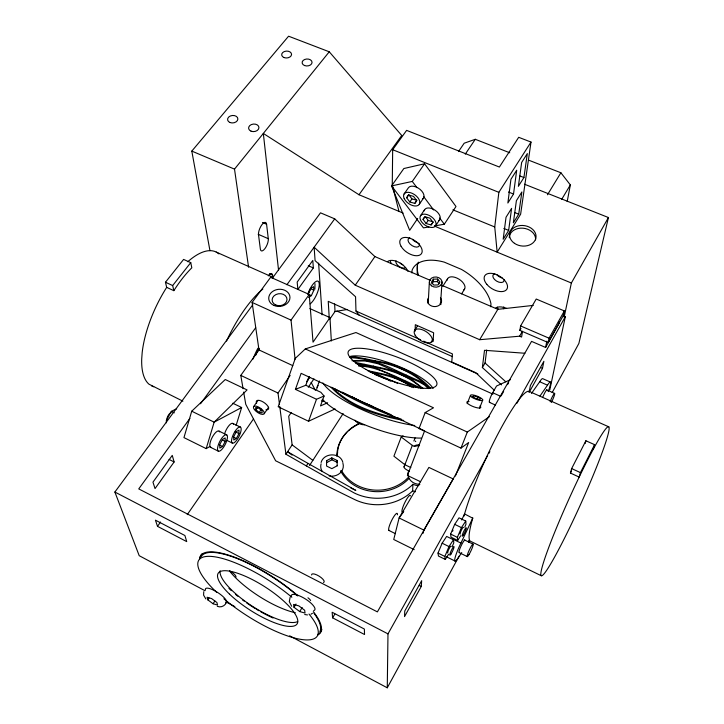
<?xml version="1.0" encoding="UTF-8"?>
<svg xmlns="http://www.w3.org/2000/svg" width="724" height="724" viewBox="0 0 724 724"><rect width="100%" height="100%" fill="white"/><g stroke="black" fill="none" stroke-linecap="round" stroke-linejoin="round"><path stroke-width="1.09" d="M238.974 433.576L238.974 430.119L236.368 431.594L233.752 436.563L233.771 440.02L236.377 438.509L238.974 433.576L235.219 431.739M531.009 142.067L498.854 192.331L494.745 226.974L497.153 252.16L520.628 214.213L531.009 142.067L518.692 137.307L499.388 167.045L406.617 130.374L392.67 149.714L392.263 184.973L398.96 211.354M289.636 635.808L387.268 687.8L387.983 633.871L487.677 455.55M411.875 272.894L412.137 270.115A44.807 24.444 32.1 0 1 444.274 262.133L461.423 269.391A44.807 24.444 32.1 0 1 490.972 303.89L490.781 306.759M417.422 263.473L417.205 272.912A44.598 24.643 32.1 0 0 417.784 274.975M415.06 331.284L415.323 324.687L433.631 332.769L433.088 341.52L431.287 341.837M243.653 392.091L245.762 404.327L275.636 460.781L354.479 499.46A47.404 41.929 -0.4 0 0 410.662 492.727L412.626 490.836L412.924 484.302L415.748 485.261A12.136 10.788 4.1 0 0 418.924 485.551M428.201 303.437L429.341 282.197M431.794 283.926L433.242 281.69L433.386 279.165L437.604 279.066L439.921 281.962L438.002 284.957L433.757 285.048L431.459 282.143L433.386 279.165M439.178 283.763L437.45 281.591L437.604 279.066M421.278 586.467L421.667 580.675L404.77 611.002L404.535 616.595L421.278 586.467L419.268 585.454M440.518 304.279L442.029 281.917M501.533 384.897L482.365 367.548L484.51 350.298L524.891 353.258M482.365 367.548L485.053 362.996L486.691 350.018M508.655 230.413L511.606 208.349L506.022 217.263L503.18 239.246L508.655 230.413L503.832 228.44M513.524 194.032L516.701 170.231L510.927 179.299L507.868 203.01L513.524 194.032L508.501 192.023M518.719 214.177L521.877 191.951L516.393 200.702L513.352 222.838L518.719 214.177L514.538 212.485M523.923 177.534L527.316 153.588L521.651 162.466L518.375 186.34L523.923 177.534L519.932 175.959M519.877 330.361L520.601 325.936L536.222 299.039L564.349 310.931L563.408 315.392L548.177 342.579L519.877 330.361L520.99 328.452M522.466 331.755L521.588 337.058L519.597 336.198L479.659 339.71L355.249 285.202L314.135 247.192L315.085 260.649L355.565 296.74L355.973 311.048L359.077 315.076M314.895 289.148L315.003 283.708M567.191 201.598L570.349 184.928L560.892 172.764L528.529 160.113M189.896 418.409L138.746 488.908L377.385 611.889L531.561 341.375L545.597 347.457L546.846 341.14M542.484 368.389L543.878 361.321L530.384 385.539L529.09 392.489L542.484 368.389L540.52 367.521M548.177 342.579L549.045 338.189L564.349 310.931M559.408 321.465L558.973 323.61L545.597 347.457M564.15 317.193L571.363 283.003L608.432 217.535L524.502 184.213M549.806 389.874L565.335 316.632L563.29 315.764M608.432 217.535L578.865 343.466L552.186 392.553M594.594 444.681L580.431 472.609L579.182 477.08L570.449 473.071L571.643 468.582L585.897 440.762L594.594 444.681L593.273 449.26M423.033 533.335L423.893 530.113L453.215 478.944L428.889 467.414L399.105 517.968L393.738 539.498L414.219 549.652M585.137 443.522L585.897 440.762M206.177 448.627L214.159 422.164L247.065 389.91L225.264 379.521L191.724 411.205L183.959 437.604L206.177 448.627L209.987 446.473M461.704 519.959L464.564 513.931L472.736 518.203A80.4 11.122 -65.5 0 0 469.686 540.375L468.5 542.285M236.078 425.549L241.644 407.494L232.784 403.232M203.761 591.671L203.598 595.137L205.86 598.956M295.428 389.358L305.836 385.259L320.877 392.299L324.071 396.019L316.497 399.268L295.428 389.358L301.121 373.34L424.608 430.871L407.422 475.46L420.599 481.759M305.836 385.259L308.84 376.878M317.13 387.304L319.402 380.987M492.944 394.137L355.946 332.533L305.329 348.914L295.283 358.38L278.188 406.761L308.56 421.25L316.497 399.268M324.071 396.019L320.488 405.929L327.628 402.752M403.087 435.893L401.223 437.006L393.91 456.192L404.888 464.727L410.825 467.55M403.983 466.853L405.168 463.749M413.902 441.025L415.087 437.93M404.888 464.727L412.318 445.387L401.223 437.006M305.329 348.914L433.504 407.793L425.16 412.599L419.033 428.572L460.98 448.111L468.654 442.527L455.414 476.003M467.206 403.648L470.437 395.404M473.007 397.784L473.777 395.811L477.768 396.996L480.6 398.897L479.451 399.621L475.442 398.435L472.609 396.526L473.777 395.811M476.989 398.96L477.768 396.996M460.98 448.111L467.315 432.056L489.343 416.707M479.523 408.264L482.772 400.019M448.608 554.285L445.269 559.408L438.473 556.05L438.02 553.082L442.138 543.199L446.645 536.421L453.468 539.751L453.803 542.819L452.174 546.72M460.745 535.706L457.668 540.412L450.989 537.145L450.636 534.077L454.69 524.348L459.043 517.823L465.758 521.063L465.984 524.221L464.781 527.099M445.269 559.408L444.862 556.457L448.989 546.566L453.468 539.751M457.668 540.412L457.378 537.362L461.441 527.624L465.758 521.063M308.352 294.007L310.84 288.532L313.592 286.623L313.854 290.179L311.383 295.609L308.632 297.546M321.103 462.446C323.899 452.527 340.144 452.247 342.859 462.328M461.74 552.548L459.288 556.285A16.335 2.317 -64.9 0 1 454.735 559.525A16.335 2.317 -64.9 0 1 460.926 543.091L472.826 517.913M257.898 348.235L257.635 348.733A35.476 12.037 -64.7 0 0 252.957 359.113M222.558 446.491L225.218 441.441L225.173 437.939L222.449 439.477L219.77 444.563L219.834 448.066L222.558 446.491L219.689 445.07M176.638 408.77L171.289 411.368L166.294 420.626L166.439 422.807M290.143 597.255L289.292 601.544L291.672 606.269M387.268 687.8L459.088 556.159M488.772 453.577L489.876 451.613M516.864 403.331L565.335 316.632M501.397 395.404L503.623 391.485M507.524 384.634L508.637 382.679M489.804 402.282A6.715 1.14 -65.8 0 1 489.705 399.567A6.715 1.14 -65.8 0 1 492.691 392.725L496.564 386.001L510.311 379.738M519.597 336.198L522.42 331.302M332.615 617.834L332.144 612.26L364.371 629.056L364.525 634.514L332.615 617.834L334.841 614.061M479.659 339.71L497.841 309.338L533.253 305.401M561.625 199.471L570.349 184.928M299.718 611.572L305.039 613.074L304.668 610.251L298.922 605.916L293.582 604.44L294.007 607.282L299.718 611.572L302.179 607.508M547.462 194.774L560.892 172.764M294.007 607.282L295.989 604.024M431.938 341.384L433.124 339.484M461.604 293.863L464.573 289.102M414.517 330.624L417.522 325.9M442.807 286.242L447.622 278.686M226.522 602.287C225.092 605.916 220.938 607.898 217.281 606.323M309.51 465.523L343.131 413.576M279.745 406.39L285.926 454.238L306.37 465.921L308.008 463.396L355.819 490.401L350.769 487.94M406.653 197.779L408.481 194.973L413.522 196.376L416.707 200.602L414.843 203.39L409.829 201.978L406.653 197.779L408.779 194.702L411.947 198.901L416.952 200.304M213.082 603.762L217.607 605.092L216.883 602.504L211.589 598.567L207.055 597.255L207.824 599.861L213.082 603.762L214.874 601.001M207.824 599.861L209.028 598.024M434.436 225.951L444.31 224.214L455.993 206.503L424.563 163.778L403.847 168.529L391.575 185.914L409.675 230.304L417.676 218.485M435.504 225.969A9.086 5.258 34 0 0 426.961 214.548A9.086 5.258 34 0 0 421.63 221.924A9.086 5.258 34 0 0 435.504 225.969L439.613 219.779M285.926 454.238L292.125 444.88L288.713 416.255L291.238 412.517M424.581 217.1L423.024 219.408L426.128 223.517L431.115 224.956L433.178 221.861L428.201 220.431L425.721 217.146M426.128 223.517L428.201 220.431M465.261 154.149L475.279 139.298L509.732 152.764M308.279 387.259L313.954 378.842M306.704 381.774L309.7 377.349M420.517 215.707L424.68 209.553M458.482 151.597L464.184 143.216L475.279 139.298M419.25 204.376L423.459 198.204M414.843 203.39L416.427 201.073M409.829 201.978L411.947 198.901M264.278 413.612L268.649 407.25M329.972 318.859L335.022 311.519L334.624 303.89M355.249 285.202L374.905 256.586L430.69 280.523M279.455 404.164L278.016 393.032L290.143 375.43M309.845 308.569L329.963 317.601L313.039 342.181L309.22 294.451L270.658 277.274L252.097 302.433L258.993 349.936L240.784 375.403L243.083 388.752M539.986 396.055L547.48 385.186L539.697 381.747L531.479 393.449M187.245 514.637L253.536 418.861M259.219 412.409L262.197 412.834L261.862 410.653L258.531 408.046L255.554 407.63L255.907 409.811L259.219 412.409L261.436 409.196M425.151 528.303L423.893 530.113L399.105 517.968L403.748 511.569M428.952 226.92L423.468 227.879L391.575 185.914L412.291 181.425L424.563 163.778M404.083 193.996L408.354 187.86A9.159 5.394 34.9 0 1 419.857 189.208A9.159 5.394 34.9 0 1 422.418 199.181M255.907 409.811L257.572 407.404M253.472 406.861L257.889 400.526M423.024 219.408L424.898 216.711L429.92 218.15L433.024 222.277L431.115 224.956M157.515 526.348L155.425 520.158L184.901 535.516L186.729 541.615L157.515 526.348L160.547 522.031M295.075 359.258L291.03 320.099L309.22 294.451M174.122 461.966L155.036 488.573L152.963 482.148L172.258 455.387L174.122 461.966L169.09 459.423M313.347 267.934L297.872 289.491L297.184 282.079L312.795 260.432L313.347 267.934L308.306 265.726M278.541 270.106L263.328 133.442L358.986 194.738L401.739 135.488L329.257 51.793L288.586 36.2L191.806 151.099L209.951 250.667M200.53 403.757L255.672 327.764M286.894 284.731L334.705 218.847L374.905 256.586M204.955 590.712L139.207 555.688L114.881 492.039L252.857 304.686M272.287 278.306L320.506 212.829L334.705 218.847M166.674 287.374L173.841 290.668L172.665 285.555L190.756 262.64L183.606 259.418L165.461 282.251L166.674 287.374A74.319 30.39 -64.4 0 0 142.185 352.57L141.714 358.869A74.319 30.39 -64.4 0 0 149.017 384.218L182.882 401.159M248.585 267.21L234.513 169.126L329.257 51.793M412.924 484.302L410.942 486.202A47.838 42.173 -0.4 0 1 354.235 492.981L306.37 465.921M312.433 613.282L310.985 614.214M412.318 445.387L414.255 446.292L416.038 445.142L419.196 444.735M337.122 465.813L331.873 468.645L326.587 466.075L326.569 460.699L331.8 457.894L337.076 460.446L337.194 462.355L331.936 459.812L326.705 462.618L326.569 460.699M241.644 407.494L214.159 422.164L191.724 411.205M308.56 421.25L335.103 408.933M349.656 357.267L355.013 356.869L365.339 358.769M352.009 360.733C379.62 358.679 409.639 367.602 429.115 388.1M335.022 311.519L347.149 309.51M414.255 446.292L419.531 445.604M353.62 361.231L365.195 360.878L378.281 363.828L418.915 381.774L424.409 384.969L428.536 388.598M350.968 357.719C366.661 358.416 382.028 363.466 396.046 370.453M433.242 281.69L437.45 281.591M307.492 614.947L304.714 614.513M358.525 365.982C380.29 366.425 398.852 380.109 418.517 387.874M359.149 365.131C381.177 367.385 404.589 372.19 421.25 387.964M366.941 366.597L364.787 366.208L366.253 366.516M355.891 363.448L374.145 367.448L394.779 375.991A43.54 3.077 25.3 0 0 404.707 380.553M356.298 362.615L364 364.181M403.721 420.454C377.439 415.476 349.927 407.449 331.121 387.268M371.412 371.385L387.041 374.833L398.834 378.833M370.236 372.046C384.679 374.797 399.639 377.991 411.567 387.141M373.349 366.145L388.987 369.611L400.797 373.611M375.123 360.869C396.055 363.647 416.001 372.607 430.554 388.154M401.096 418.97C376.245 414.128 350.497 406.101 332.425 387.421M366.344 365.946L368.344 366.371M372.055 361.575L373.647 361.928M370.109 372.136L378.145 374.724L392.833 381.204M390.707 381.168L388.236 380.046M396.236 417.495L399.051 418.282M395.277 417.169C374.317 409.44 353.783 400.028 334.579 388.598M412.626 490.836L415.422 491.786M374.399 374.299L387.449 379.684M372.1 406.064L362.362 402.164L342.298 392.227M391.295 414.825L362.362 402.164M392.67 149.714L498.854 192.331M452.916 209.833L494.745 226.974M358.986 194.738L403.141 213.091M434.481 226.114L571.363 283.003M191.806 151.099L234.513 169.126M441.025 284.957L497.841 309.338M520.601 325.936L549.045 338.189M262.477 222.494L266.586 224.268L268.296 238.694A7.593 2.869 -66.6 0 1 264.912 248.64A7.593 2.869 -66.6 0 1 260.368 249.183L258.522 234.838A7.711 2.959 -66.8 0 1 261.952 224.657A7.711 2.959 -66.8 0 1 266.586 224.268M258.169 234.277L268.296 238.694M406.345 375.123L419.54 381.105L425.748 384.842M550.448 382.082L542.719 378.67A14.987 2.1 -66 0 0 539.697 381.747M394.888 365.864L396.634 366.625M404.544 380.426L420.599 388.055M546.593 389.847L554.647 393.413A6.353 0.805 -66 0 1 551.326 402.499M313.854 290.179L310.442 288.659L307.981 294.098L311.383 295.609M355.973 311.048L420.626 339.782M423.712 341.149L452.446 353.918L451.749 361.991L475.804 372.724L494.42 390.39M269.518 273.753L272.604 275.12L272.858 277.274L216.25 252.088M452.409 356.606L328.243 301.347L329.275 318.696M608.775 426.825L529.552 391.557A80.255 11.647 -65.5 0 0 500.736 428.744A80.255 11.647 -65.5 0 0 466.328 508.049L464.473 514.23A80.255 11.647 -65.5 0 0 463.939 516.149M336.886 311.058L477.867 374M397.476 367.005L410.463 372.842M492.691 392.725L500.836 396.381M397.223 372.923L408.508 378.019M393.747 377.394L396.716 378.724M489.442 402.363L495.515 405.114M397.702 379.168L406.128 382.987M252.097 302.433L291.03 320.099M165.461 282.251L172.665 285.555M571.643 468.582L580.431 472.609M425.16 412.599L467.315 432.056M258.993 349.936L292.813 365.656M402.444 374.344L411.938 379.711L423.106 388.462M400.481 379.566L413.685 387.621M240.784 375.403L278.016 393.032M454.69 524.348L461.441 527.624M233.001 423.486L240.54 427.151A8.969 2.977 -63.4 0 1 236.332 440.635A8.969 2.977 -63.4 0 1 232.187 437.396A8.969 2.977 -63.4 0 1 240.54 427.151M468.672 540.375L541.299 575.743A81.758 6.407 -65.7 0 0 564.955 537.299A81.758 6.407 -65.7 0 0 599.626 459.251L601.861 453.342A81.758 6.407 -65.7 0 0 609.101 429.305L609.119 427.676A81.758 6.407 -65.7 0 0 585.861 463.496A81.758 6.407 -65.7 0 0 548.702 547.561L546.457 553.697A81.758 6.407 -65.7 0 0 540.873 575.037L541.299 575.743M464.156 539.787L472.98 544.086M450.636 534.077L457.378 537.362M452.663 539.054L460.926 543.091M233.562 437.124L236.377 438.509M219.11 431.142L226.775 434.907A9.168 3.104 -63.1 0 1 222.53 448.645A9.168 3.104 -63.1 0 1 218.141 445.432A9.168 3.104 -63.1 0 1 226.775 434.907M442.138 543.199L448.989 546.566M459.505 552.783L467.342 556.629M171.289 411.368L174.303 412.852M226.549 440.219L232.205 442.998M222.349 440.029L225.218 441.441M455.296 561.163L447.142 557.136A16.308 2.425 -64.8 0 1 446.581 556.828M438.02 553.082L444.862 556.457M388.996 530.493L395.458 533.679M210.548 447.305L218.223 451.106M358.416 400.272L352.488 397.033M114.881 492.039L387.983 633.871M225.879 601.852L234.847 606.621M308.008 463.396L287.582 451.74L292.107 455.106M292.125 444.88L312.849 460.355M485.053 362.996L505.823 381.829M427.875 386.743L429.088 387.874M412.291 181.425L416.961 187.661M423.631 196.575L433.631 209.951M439.64 217.978L444.31 224.214M311.094 382.363L315.32 390.227M272.604 275.12L271.835 273.618L271.129 273.518A7.294 2.652 -65.9 0 0 268.278 275.871M190.756 262.64L191.815 267.817A74.445 30.019 -64.5 0 0 173.841 290.668M331.8 457.894L331.936 459.812M318.614 263.111L322.089 314.868M329.963 317.601L331.33 340.968M337.076 460.446L337.221 465.849M256.667 403.168A7.231 2.95 34.4 0 1 259.826 400.526A7.231 2.95 34.4 0 1 267.826 406.137A7.231 2.95 34.4 0 1 266.025 409.739M408.77 478.691A40.644 35.829 -0.4 0 1 340.524 470.781M336.85 456.183A40.644 35.829 -0.4 0 1 346.959 432.246M348.389 430.88A40.644 35.829 -0.4 0 1 355.701 425.64M356.588 425.151A40.644 35.829 -0.4 0 1 358.416 424.237M337.212 455.333A40.49 35.738 -0.4 0 1 337.637 452.563M229.662 570.883A6.625 1.982 33.1 0 1 234.866 574.784A6.625 1.982 33.1 0 1 235.508 577.471M205.453 589.997A12.498 3.511 33.2 0 1 217.408 592.313A12.498 3.511 33.2 0 1 225.77 602.884M311.564 574.983A7.312 2.398 32 0 1 319.23 576.232A7.312 2.398 32 0 1 323.501 582.512M291.211 596.386A13.819 4.263 32.1 0 1 305.501 599.029A13.819 4.263 32.1 0 1 313.709 610.613M419.839 484.311A11.349 10.082 4.2 0 1 408.083 475.333M407.992 474.455A11.349 10.082 4.2 0 1 408.264 471.84M342.914 463.288A11.312 10 -5.2 0 1 340.081 473.062A11.312 10 -5.2 0 1 329.158 475.93M322.252 471.405A11.312 10 -5.2 0 1 321.112 463.822M364.606 424.78A11.005 9.493 -1.4 0 1 354.941 420.228M570.449 473.071A81.595 6.959 -65.7 0 1 571.39 471.125M459.559 552.312A6.905 0.977 -64.9 0 1 460.754 546.62A6.905 0.977 -64.9 0 1 464.989 540.24M542.937 396.797A6.344 0.851 -66 0 1 545.634 391.322A6.344 0.851 -66 0 1 546.991 390.308M547.48 385.186A15.014 2 -66 0 1 548.159 391.63M550.149 401.711A6.353 0.805 -66 0 1 554.638 393.413M309.528 376.761A10.48 3.204 -64.9 0 1 306.976 381.376M187.769 261.744A74.319 30.39 -64.4 0 1 218.883 253.889M153.714 386.752A74.319 30.39 -64.4 0 1 151.723 385.983M255.581 355.547A10.353 3.575 -64.7 0 1 259.201 348.461M226.522 341.067A75.604 26.598 -64.7 0 1 262.848 289.03M424.164 210.856A9.05 5.285 34 0 1 435.214 210.322A9.05 5.285 34 0 1 438.563 220.72M408.345 477.387A40.101 35.322 -0.4 0 1 341.475 470.437M337.393 455.197A40.101 35.322 -0.4 0 1 359.584 423.278M409.503 471.161A6.416 2.081 21.5 0 1 404.318 466.401M324.379 401.368A6.444 1.919 19.8 0 1 321.429 400.797M350.534 356.317A47.196 12.38 20.5 0 1 396.118 365.321A47.196 12.38 20.5 0 1 433.088 388.489M479.958 406.01A7.475 1.937 21.6 0 1 477.704 407.902A7.475 1.937 21.6 0 1 468.365 404.046A7.475 1.937 21.6 0 1 469.052 401.503M415.73 441.595A5.385 1.62 21.4 0 1 415.314 441.016M414.78 425.504A64.101 17.982 20.6 0 1 322.895 382.951M421.16 438.092A63.956 18.553 20.6 0 1 322.207 399.223M316.804 389.259A63.956 18.553 20.6 0 1 318.108 385.602M375.521 360.905A43.648 1.72 10.8 0 1 365.901 358.851M373.593 366.172A43.567 1.575 10.7 0 1 364.335 364.226M370.923 371.331A43.521 1.439 10.7 0 1 367.584 370.652M406.191 375.014A43.612 3.14 25.3 0 1 396.028 370.389M397.612 383.376A43.485 2.796 25.3 0 1 392.815 381.168M447.74 553.082A3.846 0.57 -64.8 0 1 448.391 550.358M448.799 549.444A3.846 0.57 -64.8 0 1 451.07 546.267M460.12 534.167A3.765 0.552 -64.9 0 1 460.066 533.615M460.211 533.027A3.765 0.552 -64.9 0 1 462.048 528.873A3.765 0.552 -64.9 0 1 463.378 527.506M389.603 530.321A9.484 1.864 -64.4 0 1 391.765 520.248A9.484 1.864 -64.4 0 1 397.431 514.791M402.852 512.094A9.294 1.801 -64.6 0 1 404.544 503.144A9.294 1.801 -64.6 0 1 410.49 495.886M211.381 447.486A9.15 3.158 -63.1 0 1 212.195 437.396A9.15 3.158 -63.1 0 1 219.634 431.902M166.855 419.811A4.525 1.738 -62.7 0 1 168.285 415.359A4.525 1.738 -62.7 0 1 171.145 412.752M224.594 433.757A8.95 3.032 -63.3 0 1 229.408 425.097A8.95 3.032 -63.3 0 1 233.49 424.246M308.976 614.024A70.364 20.734 32.7 0 1 299.799 639.202A70.364 20.734 32.7 0 1 223.879 598.766M216.829 592.494A70.364 20.734 32.7 0 1 210.937 556.394A70.364 20.734 32.7 0 1 291.853 597.237M201.191 556.602A70.228 20.915 32.7 0 1 297.401 595.78M313.999 613.255A70.228 20.915 32.7 0 1 319.845 631.717M297.673 621.554A46.789 13.928 32.7 0 1 251.328 605.572A46.789 13.928 32.7 0 1 220.168 570.774M295.356 612.739A51.187 15.72 32.7 0 1 229.644 571.155M273.048 617.988A51.449 15.349 32.7 0 1 260.703 611.753M258.921 610.73A51.449 15.349 32.7 0 1 256.251 609.156M255.364 608.613A51.449 15.349 32.7 0 1 246.685 602.929M244.178 601.137A51.449 15.349 32.7 0 1 242.54 599.924M237.807 596.25A51.449 15.349 32.7 0 1 235.553 594.386M231.345 590.666A51.449 15.349 32.7 0 1 228.92 588.359M452.654 531.226A5.638 0.86 -64.9 0 1 452.971 530.185M313.293 611.608A71.169 21.195 32.7 0 1 317.691 635.048M199.543 559.009A71.169 21.195 32.7 0 1 234.612 557.218A71.169 21.195 32.7 0 1 297.926 595.789M440.445 297.872A7.059 5.72 3.3 0 1 439.359 305.157A7.059 5.72 3.3 0 1 430.291 305.356A7.059 5.72 3.3 0 1 428.273 298.143M307.836 293.953A12.797 4.208 -66.1 0 1 316.478 281.22A12.797 4.208 -66.1 0 1 318.424 289.645A12.797 4.208 -66.1 0 1 310.134 303.881M307.962 597.798A6.154 1.919 32.1 0 1 310.623 600.54M321.112 631.419A71.142 21.231 32.7 0 1 317.709 634.486M200.159 557.462A71.142 21.231 32.7 0 1 202.34 553.607M321.845 629.237A71.142 21.231 32.7 0 1 321.429 630.74M440.083 303.302A7.014 5.702 3.3 0 1 440.871 304.659M419.404 243.707A6.516 3.656 33.9 0 1 412.146 245.68A6.516 3.656 33.9 0 1 409.784 237.798M504.058 279.446A6.245 3.557 30.9 0 1 496.555 281.093A6.245 3.557 30.9 0 1 494.827 273.781M503.542 308.741A6.073 3.367 30.2 0 1 503.795 306.931M495.868 307.809A12.996 7.14 30.3 0 1 506.601 308.406M498.338 309.501A12.96 7.186 30.2 0 1 497.424 307.211M502.121 277.944A6.226 3.575 30.9 0 1 496.836 274.704M417.929 242.73A6.498 3.665 33.9 0 1 412.427 239.354M402.816 264.749A5.892 3.213 33.9 0 1 400.236 263.165M509.244 237.762A13.222 10.254 7.2 0 1 522.945 228.187A13.222 10.254 7.2 0 1 535.57 239.888M387.765 261.445A12.634 6.806 33.9 0 1 398.508 262.178A12.634 6.806 33.9 0 1 407.956 271.328M405.54 267.645A5.901 3.204 33.9 0 1 399.005 266.369A5.901 3.204 33.9 0 1 396.046 260.83M391.403 263.627A12.589 6.842 33.9 0 1 390.327 261.31M447.206 280.098A9.946 5.493 32.1 0 1 458.898 279.12A9.946 5.493 32.1 0 1 463.55 290.143M418.463 275.138A43.802 24.2 32.1 0 1 418.327 262.16M273.916 305.438A10.643 8.57 -6 0 0 289.962 297.582A10.643 8.57 -6 0 0 274.161 290.55A10.643 8.57 -6 0 0 273.916 305.438M275.744 304.994A7.457 6.009 -6.1 0 0 287.003 299.501A7.457 6.009 -6.1 0 0 275.935 294.559A7.457 6.009 -6.1 0 0 275.744 304.994M254.396 409.576A6.398 2.579 34.4 0 0 263.853 414.137A6.398 2.579 34.4 0 0 258.387 406.96A6.398 2.579 34.4 0 0 254.396 409.576M468.971 554.611A6.914 0.932 -64.9 0 0 473.188 544.24A6.914 0.932 -64.9 0 0 468.319 552.24A6.914 0.932 -64.9 0 0 468.971 554.611M431.45 285.781A6.353 5.095 3.2 0 0 441.902 283.238A6.353 5.095 3.2 0 0 433.703 277.183A6.353 5.095 3.2 0 0 431.45 285.781M404.209 198.611A9.186 5.367 34.9 0 0 418.21 205.354A9.186 5.367 34.9 0 0 412.626 193.516A9.186 5.367 34.9 0 0 404.209 198.611M366.172 369.548A47.268 12.1 20.5 0 0 436.681 385.041A47.268 12.1 20.5 0 0 374.589 350.326A47.268 12.1 20.5 0 0 366.172 369.548M472.157 397.331A6.606 1.674 21.6 0 0 482.537 400.39A6.606 1.674 21.6 0 0 475.125 395.44A6.606 1.674 21.6 0 0 472.157 397.331M450.971 554.068A4.815 0.706 -64.8 0 0 454.057 546.692A4.815 0.706 -64.8 0 0 450.726 551.797A4.815 0.706 -64.8 0 0 450.971 554.068M463.269 535.172A4.715 0.688 -65 0 0 466.31 527.914A4.715 0.688 -65 0 0 463.098 532.837A4.715 0.688 -65 0 0 463.269 535.172M229.562 594.178A46.879 13.801 32.7 0 0 296.55 624.586A46.879 13.801 32.7 0 0 246.884 576.947A46.879 13.801 32.7 0 0 229.562 594.178M401.096 246.314A12.652 7.05 33.9 0 0 420.499 254.64A12.652 7.05 33.9 0 0 411.322 238.766A12.652 7.05 33.9 0 0 401.096 246.314M486.827 284.342A12.932 7.33 31 0 0 506.818 289.274A12.932 7.33 31 0 0 493.868 273.762A12.932 7.33 31 0 0 486.827 284.342M514.429 243.309A13.258 10.263 7.2 0 0 535.869 238.115A13.258 10.263 7.2 0 0 518.176 225.897A13.258 10.263 7.2 0 0 514.429 243.309M229.979 122.501A5.168 3.738 -5.8 0 0 237.87 119.089A5.168 3.738 -5.8 0 0 230.304 116.012A5.168 3.738 -5.8 0 0 229.979 122.501M251.047 131.162A5.186 3.783 -5.1 0 0 258.939 127.714A5.186 3.783 -5.1 0 0 251.291 124.6A5.186 3.783 -5.1 0 0 251.047 131.162M284.098 57.576A4.95 3.448 -3.3 0 0 291.564 54.436A4.95 3.448 -3.3 0 0 284.206 51.594A4.95 3.448 -3.3 0 0 284.098 57.576M304.596 65.558A4.968 3.493 -2.6 0 0 312.053 62.373A4.968 3.493 -2.6 0 0 304.623 59.504A4.968 3.493 -2.6 0 0 304.596 65.558M415.196 335.312A10.245 5.222 32.2 0 0 430.943 342.362A10.245 5.222 32.2 0 0 423.594 330.253A10.245 5.222 32.2 0 0 415.196 335.312"/></g></svg>
